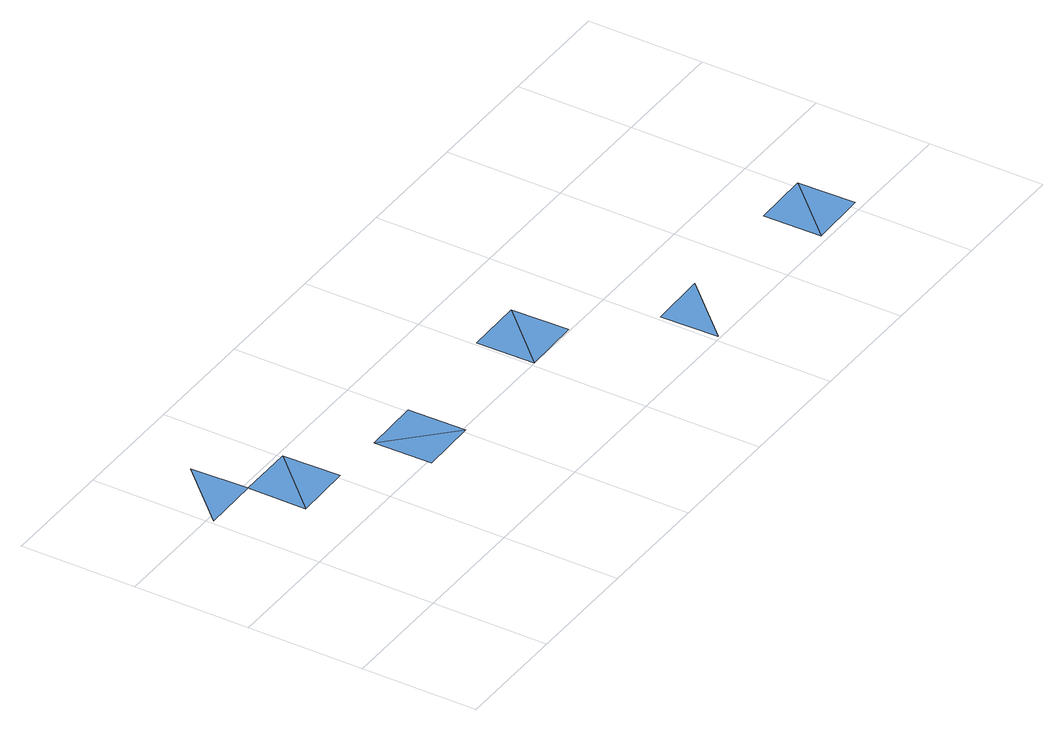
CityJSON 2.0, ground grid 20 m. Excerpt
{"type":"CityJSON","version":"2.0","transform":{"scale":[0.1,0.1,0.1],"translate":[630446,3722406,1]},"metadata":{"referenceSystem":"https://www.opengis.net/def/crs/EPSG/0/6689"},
"CityObjects":{
"waterbody1":{"type":"WaterBody","attributes":{"name":"福岡県津波浸水想定図","class":"1140","function":"2","WaterBodyTsunamiRiskAttribute.description":"1","WaterBodyTsunamiRiskAttribute.rank":"1"},"geometry":[{"type":"MultiSurface","lod":"1","boundaries":[[[0,1,2]],[[3,1,4]],[[4,5,3]],[[6,7,8]],[[7,9,8]],[[10,11,12]],[[10,13,11]],[[14,15,16]],[[17,18,19]],[[17,19,20]]]}]}
},
"vertices":[
[4,388,10],[104,390,10],[102,490,8],[204,392,8],[106,290,8],[206,292,8],[307,194,7],[407,196,7],[306,294,7],[405,296,7],[607,200,8],[705,302,8],[605,300,8],[707,202,8],[811,4,7],[909,106,7],[809,104,7],[1209,112,9],[1109,110,9],[1111,10,9],[1211,12,9]
]}
